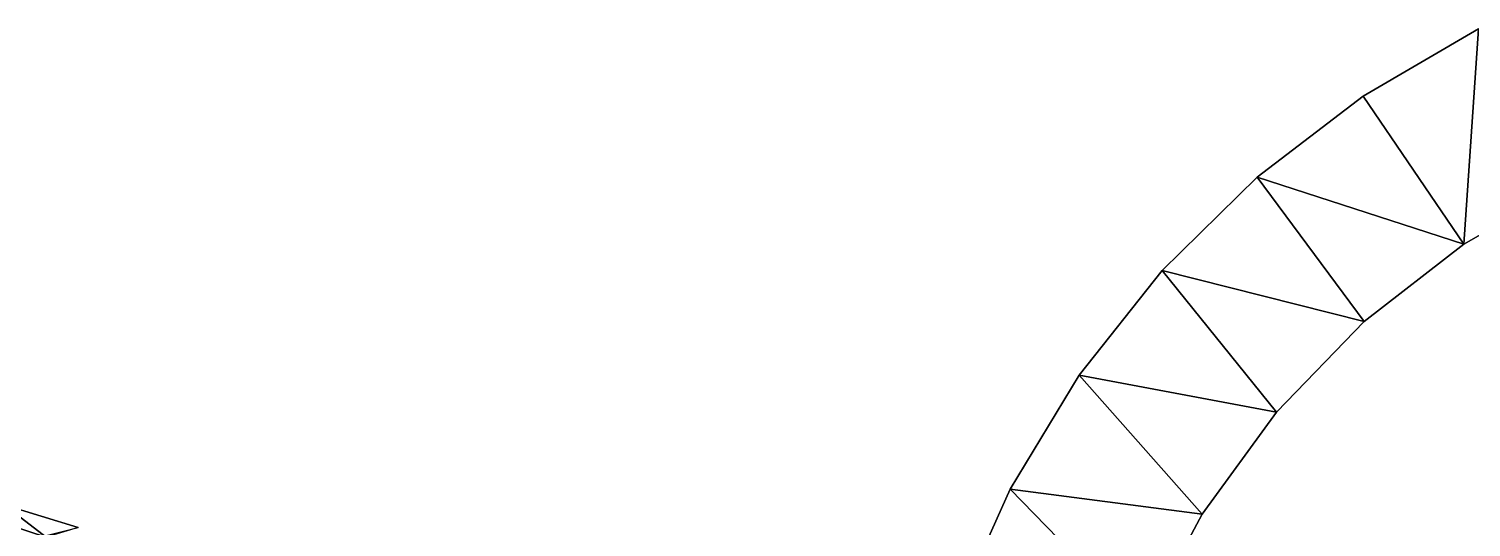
# Model space of a CAD drawing. Header units: metres. Extents: x -44.6 to 35.4, y -44.1 to 26.9.
# Drawn here: x -13.34 to -6.9, y 18.27 to 20.49 of the extents above; entities that cross this region are included whole.
import ezdxf

# ---------------------------------------------------------------- set-up
doc = ezdxf.new("R2010")
doc.units = ezdxf.units.M

msp = doc.modelspace()

# ---------------------------------------------------------------- linework, layer by layer
for points in [[(-6.865584, 20.494101, 123.214554), (-6.865585, 20.494102, 91.214554), (-7.380566, 20.193838, 91.214554)], [(-6.930919, 19.532133, 91.214554), (-7.380566, 20.193838, 91.214554), (-6.865585, 20.494102, 91.214554)], [(-7.380566, 20.193838, 91.214554), (-7.380565, 20.193836, 123.214554), (-6.865584, 20.494101, 123.214554)], [(-6.865584, 20.494101, 123.214554), (-7.380565, 20.193836, 123.214554), (-6.930918, 19.532131, 123.214554)], [(-6.865585, 20.494102, 91.214554), (-6.441354, 19.81123, 91.214554), (-6.930919, 19.532133, 91.214554)], [(-6.930918, 19.532131, 123.214554), (-6.441353, 19.811228, 123.214554), (-6.865584, 20.494101, 123.214554)], [(-7.380565, 20.193836, 123.214554), (-7.380566, 20.193838, 91.214554), (-7.854357, 19.832056, 91.214554)], [(-7.854357, 19.832056, 91.214554), (-7.380566, 20.193838, 91.214554), (-6.930919, 19.532133, 91.214554)], [(-7.854357, 19.832056, 91.214554), (-7.854356, 19.832054, 123.214554), (-7.380565, 20.193836, 123.214554)], [(-6.930918, 19.532131, 123.214554), (-7.380565, 20.193836, 123.214554), (-7.854356, 19.832054, 123.214554)], [(-7.854356, 19.832054, 123.214554), (-7.854357, 19.832056, 91.214554), (-8.27965, 19.414335, 91.214554)], [(-8.27965, 19.414335, 91.214554), (-7.854357, 19.832056, 91.214554), (-7.376403, 19.187006, 91.214554)], [(-8.27965, 19.414335, 91.214554), (-8.279649, 19.414333, 123.214554), (-7.854356, 19.832054, 123.214554)], [(-7.376402, 19.187004, 123.214554), (-7.854356, 19.832054, 123.214554), (-8.279649, 19.414333, 123.214554)], [(-6.930919, 19.532133, 91.214554), (-7.376403, 19.187006, 91.214554), (-7.854357, 19.832056, 91.214554)], [(-7.854356, 19.832054, 123.214554), (-7.376402, 19.187004, 123.214554), (-6.930918, 19.532131, 123.214554)], [(-6.930918, 19.532131, 123.214554), (-6.930919, 19.532133, 91.214554), (-6.441354, 19.81123, 91.214554)], [(-6.441354, 19.81123, 91.214554), (-6.441353, 19.811228, 123.214554), (-6.930918, 19.532131, 123.214554)], [(-7.376402, 19.187004, 123.214554), (-7.376403, 19.187006, 91.214554), (-6.930919, 19.532133, 91.214554)], [(-6.930919, 19.532133, 91.214554), (-6.930918, 19.532131, 123.214554), (-7.376402, 19.187004, 123.214554)], [(-8.279649, 19.414333, 123.214554), (-8.27965, 19.414335, 91.214554), (-8.649885, 18.947119, 91.214554)], [(-8.649885, 18.947119, 91.214554), (-8.27965, 19.414335, 91.214554), (-7.768964, 18.7827, 91.214554)], [(-8.649885, 18.947119, 91.214554), (-8.649884, 18.947117, 123.214554), (-8.279649, 19.414333, 123.214554)], [(-7.768963, 18.782698, 123.214554), (-8.279649, 19.414333, 123.214554), (-8.649884, 18.947117, 123.214554)], [(-7.376403, 19.187006, 91.214554), (-7.768964, 18.7827, 91.214554), (-8.27965, 19.414335, 91.214554)], [(-8.279649, 19.414333, 123.214554), (-7.768963, 18.782698, 123.214554), (-7.376402, 19.187004, 123.214554)], [(-7.768963, 18.782698, 123.214554), (-7.768964, 18.7827, 91.214554), (-7.376403, 19.187006, 91.214554)], [(-7.376403, 19.187006, 91.214554), (-7.376402, 19.187004, 123.214554), (-7.768963, 18.782698, 123.214554)], [(-32.494915, -4.090965, 91.214554), (-17.563393, 18.999922, 91.214554), (-8.667542, 15.624047, 91.214554)], [(-8.667542, 15.624047, 91.214554), (-17.563393, 18.999922, 91.214554), (-17.216881, 18.874317, 91.214554)], [(-8.649884, 18.947117, 123.214554), (-8.649885, 18.947119, 91.214554), (-8.959352, 18.437614, 91.214554)], [(-8.959352, 18.437614, 91.214554), (-8.649885, 18.947119, 91.214554), (-8.100811, 18.327236, 91.214554)], [(-8.959352, 18.437614, 91.214554), (-8.959352, 18.437613, 123.214554), (-8.649884, 18.947117, 123.214554)], [(-8.10081, 18.327234, 123.214554), (-8.649884, 18.947117, 123.214554), (-8.959352, 18.437613, 123.214554)], [(-7.768964, 18.7827, 91.214554), (-8.100811, 18.327236, 91.214554), (-8.649885, 18.947119, 91.214554)], [(-8.649884, 18.947117, 123.214554), (-8.10081, 18.327234, 123.214554), (-7.768963, 18.782698, 123.214554)], [(-17.216881, 18.874317, 91.214554), (-17.027538, 18.805683, 91.214554), (-8.667542, 15.624047, 91.214554)], [(-8.667542, 15.624047, 91.214554), (-17.027538, 18.805683, 91.214554), (-16.486214, 18.62652, 91.214554)], [(-8.10081, 18.327234, 123.214554), (-8.100811, 18.327236, 91.214554), (-7.768964, 18.7827, 91.214554)], [(-7.768964, 18.7827, 91.214554), (-7.768963, 18.782698, 123.214554), (-8.10081, 18.327234, 123.214554)], [(-8.709958, 16.185982, 91.214554), (-16.486214, 18.62652, 91.214554), (-16.377642, 18.59318, 91.214554)], [(-16.486214, 18.62652, 91.214554), (-8.709958, 16.185982, 91.214554), (-8.667542, 15.624047, 91.214554)], [(-16.377642, 18.59318, 91.214554), (-16.196516, 18.537558, 91.214554), (-8.709958, 16.185982, 91.214554)], [(-8.709958, 16.185982, 91.214554), (-16.196516, 18.537558, 91.214554), (-15.732244, 18.40587, 91.214554)], [(-13.454741, 18.367847, 95.690491), (-13.268092, 18.223091, 94.81665), (-14.126313, 18.503819, 95.182304)], [(-14.126313, 18.503819, 95.182304), (-13.268092, 18.223091, 94.81665), (-13.518883, 18.203234, 94.053894)], [(-8.959352, 18.437613, 123.214554), (-8.959352, 18.437614, 91.214554), (-9.203279, 17.893681, 91.214554)], [(-8.365356, 17.829659, 91.214554), (-9.203279, 17.893681, 91.214554), (-8.959352, 18.437614, 91.214554)], [(-9.203279, 17.893681, 91.214554), (-9.203278, 17.893679, 123.214554), (-8.959352, 18.437613, 123.214554)], [(-8.959352, 18.437613, 123.214554), (-9.203278, 17.893679, 123.214554), (-8.365355, 17.829657, 123.214554)], [(-8.100811, 18.327236, 91.214554), (-8.365356, 17.829659, 91.214554), (-8.959352, 18.437614, 91.214554)], [(-8.959352, 18.437613, 123.214554), (-8.365355, 17.829657, 123.214554), (-8.10081, 18.327234, 123.214554)], [(-15.732244, 18.40587, 91.214554), (-15.657641, 18.38471, 91.214554), (-8.709958, 16.185982, 91.214554)], [(-8.709958, 16.185982, 91.214554), (-15.657641, 18.38471, 91.214554), (-15.502691, 18.345427, 91.214554)], [(-15.502691, 18.345427, 91.214554), (-15.1172, 18.247696, 91.214554), (-8.709958, 16.185982, 91.214554)], [(-13.124414, 18.267527, 95.587311), (-13.454741, 18.367847, 95.690491), (-13.63653, 18.139046, 95.733582)], [(-13.454741, 18.367847, 95.690491), (-13.124414, 18.267527, 95.587311), (-13.268092, 18.223091, 94.81665)], [(-8.365355, 17.829657, 123.214554), (-8.365356, 17.829659, 91.214554), (-8.100811, 18.327236, 91.214554)], [(-8.100811, 18.327236, 91.214554), (-8.10081, 18.327234, 123.214554), (-8.365355, 17.829657, 123.214554)]]:
    msp.add_3dface(points)

doc.saveas('drawing.dxf')
